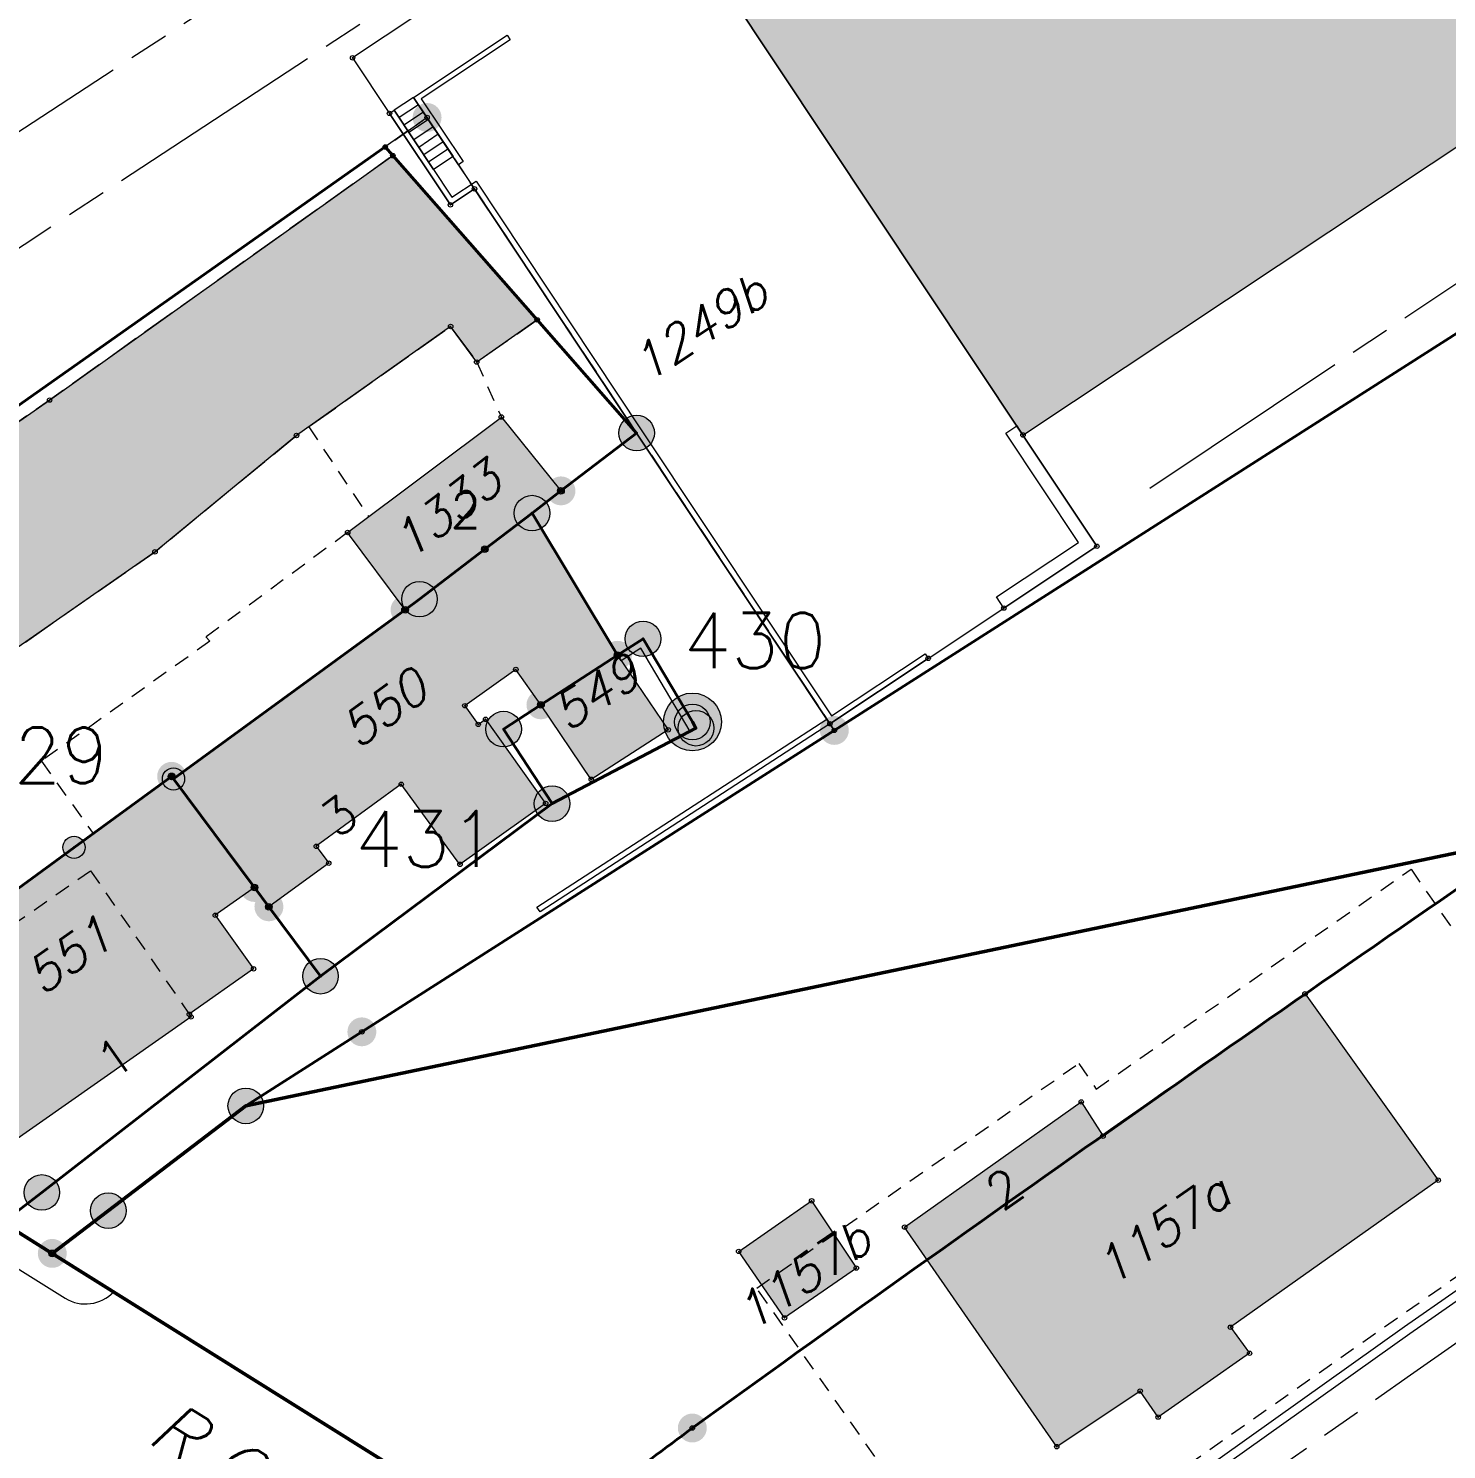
# Model space of a CAD drawing. Header units: metres. Extents: x 2513914 to 2544706, y 1140005 to 1171926.
# Drawn here: x 2515277.8 to 2515341.6, y 1146306.4 to 1146370.3 of the extents above; entities that cross this region are included whole.
import ezdxf
from ezdxf.enums import TextEntityAlignment as Align

# ---------------------------------------------------------------- set-up
doc = ezdxf.new("R2010")
doc.units = ezdxf.units.M
for name, pattern in [('MO_G', [2.5, 1.5, -1]), ('MO_I', [2, 1.5, -0.5]), ('MO_J', [1.2, 0.7, -0.5]), ('MO_L', [13.8, 10, -1, 1.8, -1])]:
    doc.linetypes.add(name, pattern=pattern)
for name, color, linetype, lineweight in [('MO_AD_NO_POLICE', 7, 'Continuous', 20), ('MO_BF', 7, 'Continuous', 40), ('MO_BF_IMMEUBLE', 7, 'Continuous', 40), ('MO_BF_NUMERO', 7, 'Continuous', 40), ('MO_BF_PTS', 7, 'Continuous', 20), ('MO_CS_BAT', 7, 'Continuous', 20), ('MO_CS_BAT_DES', 7, 'Continuous', 20), ('MO_CS_BAT_NUM', 7, 'Continuous', 20), ('MO_CS_NOM', 7, 'Continuous', 20), ('MO_CS_PTS', 7, 'Continuous', 20), ('MO_CS_RD_CHFER', 7, 'MO_I', 20), ('MO_CS_RD_PLACE', 7, 'MO_I', 20), ('MO_CS_RD_ROUTE', 7, 'MO_I', 20), ('MO_CS_SV_JARDIN', 7, 'MO_I', 20), ('MO_OD_PTS', 7, 'Continuous', 20), ('MO_ODL_BAT_DETAIL', 7, 'MO_J', 20), ('MO_ODL_COUVERT', 7, 'MO_J', 20), ('MO_ODL_ESCALIER', 7, 'Continuous', 20), ('MO_ODL_MUR', 7, 'Continuous', 20), ('MO_ODL_QUAI_AV', 7, 'Continuous', 20), ('MO_ODL_TROTTOIR_AV', 7, 'Continuous', 20), ('MO_ODL_VOIEFERREE', 7, 'MO_L', 20), ('MO_ODS_BATS_DES', 7, 'Continuous', 20), ('MO_ODS_BATS_NUM', 7, 'Continuous', 20), ('MO_ODS_BATSOUT', 7, 'Continuous', 20), ('MO_PFP3', 7, 'Continuous', 20), ('MO_RPL', 7, 'MO_G', 40)]:
    doc.layers.add(name, color=color, linetype=linetype, lineweight=lineweight)
for name, color, linetype, lineweight, true_color in [('MO_BF_PTS_CA', 7, 'Continuous', 18, 0xffffff), ('MO_CS_BAT_HACH', 7, 'Continuous', 20, 0xa0a0a0), ('MO_PFP3_CA', 7, 'Continuous', 18, 0xffffff), ('MO_RPL_CA', 7, 'Continuous', 50, 0xffffff)]:
    doc.layers.add(name, color=color, linetype=linetype, lineweight=lineweight, true_color=true_color)
doc.styles.get("Standard").update_dxf_attribs({"font": 'simplex.shx'})

# ---------------------------------------------------------------- blocks, each defined once
blk = doc.blocks.new('AD')
at = {"layer": 'MO_AD_NO_POLICE'}
blk.add_attdef('NUMERO', text='', height=0.0016, dxfattribs=at).set_placement((0.000003, -0.000004), align=Align.MIDDLE_CENTER)
blk = doc.blocks.new('B_CS_BAT')
at = {"layer": 'MO_CS_BAT_DES', "oblique": 15.00003, "flags": 1}
blk.add_attdef('DESIGNATION', text='', height=0.0016, dxfattribs=at).set_placement((0.001426, -0.001132), align=Align.MIDDLE_CENTER)
at = {"layer": 'MO_CS_BAT_NUM', "oblique": 15.00003}
blk.add_attdef('NUMERO', text='', height=0.0016, dxfattribs=at).set_placement((0.001426, 0.000876), align=Align.MIDDLE_CENTER)
blk = doc.blocks.new('B_CS_NOM')
at = {"layer": 'MO_CS_NOM', "oblique": 15.00003}
blk.add_attdef('NOM', text='', height=0.0023, dxfattribs=at).set_placement((0.000001, 0.001241), align=Align.MIDDLE_LEFT)
blk = doc.blocks.new('B_ODL_BAT')
at = {"layer": 'MO_ODS_BATS_DES', "oblique": 15, "flags": 1}
blk.add_attdef('DESIGNATION', text='', height=0.0016, dxfattribs=at).set_placement((0, -0.002008), align=Align.MIDDLE_CENTER)
at = {"layer": 'MO_ODS_BATS_NUM', "oblique": 15}
blk.add_attdef('NUMERO', text='', height=0.0016, dxfattribs=at).set_placement((0, 0), align=Align.MIDDLE_CENTER)
blk = doc.blocks.new('IMMEUBLE_NUM')
at = {"layer": 'MO_BF_IMMEUBLE', "flags": 1}
blk.add_attdef('IDENTDN', (-0.000033, 0.002893), '', height=0.0025, dxfattribs=at)
at = {"layer": 'MO_BF_NUMERO'}
blk.add_attdef('NUMERO', (-0.000033, -0.000107), '', height=0.0025, dxfattribs=at)
blk = doc.blocks.new('PFP3_BORNE')
at = {"layer": 'MO_PFP3_CA'}
h = blk.add_hatch(color=256, dxfattribs=at)
edge = h.paths.add_edge_path()
edge.add_arc((0, 0), 0.0013, 0, 360)
at = {"layer": 'MO_BF_PTS'}
blk.add_point((0, 0), dxfattribs=at)
at = {"layer": 'MO_PFP3', "linetype": 'Continuous'}
for radius in [0.0013, 0.0008]:
    blk.add_circle((0, 0), radius, dxfattribs=at)
blk = doc.blocks.new('PTS_BF_BORNE')
at = {"layer": 'MO_BF_PTS_CA'}
h = blk.add_hatch(color=256, dxfattribs=at)
edge = h.paths.add_edge_path()
edge.add_arc((0, 0), 0.0008, 0, 360)
at = {"layer": 'MO_BF_PTS', "linetype": 'Continuous'}
blk.add_circle((0, 0), 0.0008, dxfattribs=at)
blk.add_point((0, 0), dxfattribs=at)
blk = doc.blocks.new('PTS_BF_CHEVILLE')
at = {"layer": 'MO_BF_PTS_CA'}
h = blk.add_hatch(color=256, dxfattribs=at)
edge = h.paths.add_edge_path()
edge.add_arc((0, 0), 0.0005, 0, 360)
at = {"layer": 'MO_BF_PTS', "linetype": 'Continuous'}
blk.add_circle((0, 0), 0.0005, dxfattribs=at)
blk.add_point((0, 0), dxfattribs=at)
blk = doc.blocks.new('PTS_BF_NON_MATE_DEFINI')
at = {"layer": 'MO_BF_PTS_CA'}
h = blk.add_hatch(color=256, dxfattribs=at)
edge = h.paths.add_edge_path()
edge.add_arc((0, 0), 0.00065, 0, 360)
at = {"layer": 'MO_BF_PTS', "linetype": 'Continuous'}
for radius in [0.00015, 0.0001, 0.00005]:
    blk.add_circle((0, 0), radius, dxfattribs=at)
blk.add_point((0, 0), dxfattribs=at)
blk = doc.blocks.new('PTS_BF_NON_MATE_NONDEFINI')
at = {"layer": 'MO_BF_PTS_CA'}
h = blk.add_hatch(color=256, dxfattribs=at)
edge = h.paths.add_edge_path()
edge.add_arc((0, 0), 0.00065, 0, 360)
at = {"layer": 'MO_BF_PTS', "linetype": 'Continuous'}
blk.add_circle((0, 0), 0.0001, dxfattribs=at)
blk.add_point((0, 0), dxfattribs=at)
blk = doc.blocks.new('PTS_CS')
at = {"layer": 'MO_CS_PTS', "linetype": 'Continuous'}
blk.add_circle((0, 0), 0.0001, dxfattribs=at)
at = {"layer": 'MO_CS_PTS'}
blk.add_point((0, 0), dxfattribs=at)
blk = doc.blocks.new('PTS_OD')
at = {"layer": 'MO_OD_PTS', "linetype": 'Continuous'}
blk.add_circle((0, 0), 0.0001, dxfattribs=at)
at = {"layer": 'MO_OD_PTS'}
blk.add_point((0, 0), dxfattribs=at)

msp = doc.modelspace()

# ---------------------------------------------------------------- hatches: boundary and pattern name
at = {"layer": 'MO_CS_BAT_HACH'}
for points in [[(2515386.759, 1146394.661), (2515385.649, 1146396.351), (2515387.059, 1146397.281), (2515383.999, 1146401.891), (2515382.589, 1146400.941), (2515371.279, 1146417.961), (2515328.679, 1146389.651), (2515328.389, 1146390.091), (2515321.139, 1146385.271), (2515321.439, 1146384.821), (2515307.04, 1146375.251), (2515322.53, 1146351.971)], [(2515300.69, 1146357.151), (2515297.97, 1146355.251), (2515296.8, 1146356.851), (2515289.87, 1146351.952), (2515283.51, 1146346.722), (2515266.21, 1146334.682), (2515262.99, 1146339.522), (2515261.76, 1146338.702), (2515260.41, 1146340.772), (2515278.77, 1146353.542), (2515294.2, 1146364.531)], [(2515294.75, 1146344.112), (2515292.17, 1146347.592), (2515299.08, 1146352.781), (2515301.76, 1146349.461), (2515300.46, 1146348.461), (2515298.34, 1146346.841), (2515295.4, 1146344.592)], [(2515284.34, 1146336.512), (2515294.75, 1146344.112), (2515295.4, 1146344.592), (2515298.34, 1146346.841), (2515300.46, 1146348.461), (2515304.3, 1146342.071), (2515300.86, 1146339.842), (2515299.73, 1146341.432), (2515297.44, 1146339.802), (2515298.04, 1146338.962), (2515298.37, 1146339.192), (2515301.07, 1146335.412), (2515297.22, 1146332.672), (2515294.58, 1146336.272), (2515290.76, 1146333.482), (2515291.32, 1146332.722), (2515288.63, 1146330.762), (2515287.98, 1146331.632)], [(2515300.86, 1146339.842), (2515304.3, 1146342.071), (2515306.58, 1146338.721), (2515303.12, 1146336.492)], [(2515287.98, 1146331.632), (2515286.22, 1146330.382), (2515287.94, 1146327.972), (2515285.05, 1146325.932), (2515285.13, 1146325.812), (2515276.86, 1146320.012), (2515272.269, 1146326.572), (2515273.14, 1146327.199), (2515272.602, 1146327.957), (2515272.525, 1146328.063), (2515279.87, 1146333.435), (2515284.256, 1146336.628), (2515284.34, 1146336.512)], [(2515332.72, 1146310.692), (2515328.61, 1146307.822), (2515327.8, 1146308.992), (2515324.05, 1146306.492), (2515317.21, 1146316.362), (2515325.15, 1146321.991), (2515326.13, 1146320.451), (2515335.21, 1146326.851), (2515341.2, 1146318.471), (2515331.86, 1146311.862)], [(2515315.04, 1146314.522), (2515311.81, 1146312.282), (2515309.75, 1146315.272), (2515313.03, 1146317.542)]]:
    msp.add_hatch(color=256, dxfattribs=at).paths.add_polyline_path(points)

# ---------------------------------------------------------------- linework, layer by layer
at = {"layer": 'MO_BF', "flags": 128}
msp.add_lwpolyline([(2515300.283, 1146301.779), (2515278.89, 1146315.182), (2515281.41, 1146317.102), (2515287.59, 1146321.812), (2515345.709, 1146358.891), (2515406.659, 1146398.26), (2515444.939, 1146422.77), (2515453.009, 1146402.69), (2515454.558, 1146400.475, 0.016294), (2515380.698, 1146357.442, 0.001277), (2515373.06, 1146352.452, 0.004422), (2515345.468, 1146333.912, 0.006118), (2515307.665, 1146307.331, 0.001689)], format="xyb", close=True, dxfattribs=at)
for points in [[(2515196.49, 1146410.902), (2515222.78, 1146371.652), (2515237.32, 1146351.262), (2515244.74, 1146343.302), (2515252.81, 1146335.992), (2515293.86, 1146364.921), (2515294.2, 1146364.531), (2515300.69, 1146357.151), (2515305.16, 1146352.061), (2515301.76, 1146349.461), (2515300.46, 1146348.461), (2515304.3, 1146342.071), (2515305.45, 1146342.811), (2515307.67, 1146339.071), (2515307.83, 1146338.791), (2515301.36, 1146335.402), (2515290.95, 1146327.642), (2515278.42, 1146317.922), (2515276.67, 1146316.572), (2515278.89, 1146315.182), (2515281.41, 1146317.102), (2515287.59, 1146321.812), (2515345.709, 1146358.891)], [(2515300.283, 1146301.779), (2515278.89, 1146315.182), (2515276.67, 1146316.572)]]:
    msp.add_lwpolyline(points, dxfattribs=at)
msp.add_lwpolyline([(2515461.319, 1146358.2), (2515419.799, 1146331.581), (2515392.109, 1146312.331), (2515385.459, 1146307.711, -0.825886), (2515384.679, 1146307.181), (2515335.43, 1146282.652), (2515330.38, 1146281.652), (2515329.83, 1146281.762), (2515320.58, 1146287.122), (2515320.39, 1146286.962), (2515312.85, 1146292.462), (2515312.98, 1146292.682), (2515306.28, 1146298.022), (2515300.283, 1146301.779, -0.001689), (2515307.665, 1146307.331, -0.006118), (2515345.468, 1146333.912, -0.004422), (2515373.06, 1146352.452, -0.001277), (2515380.698, 1146357.442, -0.016294), (2515454.558, 1146400.475)], format="xyb", dxfattribs=at)
for points in [[(2515252.81, 1146335.992), (2515293.86, 1146364.921), (2515294.2, 1146364.531), (2515300.69, 1146357.151), (2515305.16, 1146352.061), (2515301.76, 1146349.461), (2515300.46, 1146348.461), (2515298.34, 1146346.841), (2515295.4, 1146344.592), (2515294.75, 1146344.112), (2515284.34, 1146336.512), (2515284.256, 1146336.628), (2515279.87, 1146333.435), (2515272.525, 1146328.063), (2515272.602, 1146327.957), (2515267.2, 1146323.962), (2515261.04, 1146329.112)], [(2515301.36, 1146335.402), (2515290.95, 1146327.642), (2515288.63, 1146330.762), (2515287.98, 1146331.632), (2515284.34, 1146336.512), (2515294.75, 1146344.112), (2515295.4, 1146344.592), (2515298.34, 1146346.841), (2515300.46, 1146348.461), (2515304.3, 1146342.071), (2515300.86, 1146339.842), (2515299.18, 1146338.752)], [(2515304.3, 1146342.071), (2515305.45, 1146342.811), (2515307.67, 1146339.071), (2515307.83, 1146338.791), (2515301.36, 1146335.402), (2515299.18, 1146338.752), (2515300.86, 1146339.842)], [(2515276.67, 1146316.572), (2515274.62, 1146317.852), (2515267.2, 1146323.962), (2515272.602, 1146327.957), (2515272.525, 1146328.063), (2515279.87, 1146333.435), (2515284.256, 1146336.628), (2515284.34, 1146336.512), (2515287.98, 1146331.632), (2515288.63, 1146330.762), (2515290.95, 1146327.642), (2515278.42, 1146317.922)]]:
    msp.add_lwpolyline(points, close=True, dxfattribs=at)
at = {"layer": 'MO_CS_BAT', "flags": 128}
for points in [[(2515386.759, 1146394.661), (2515385.649, 1146396.351), (2515387.059, 1146397.281), (2515383.999, 1146401.891), (2515382.589, 1146400.941), (2515371.279, 1146417.961), (2515328.679, 1146389.651), (2515328.389, 1146390.091), (2515321.139, 1146385.271), (2515321.439, 1146384.821), (2515307.04, 1146375.251), (2515322.53, 1146351.971)], [(2515300.69, 1146357.151), (2515297.97, 1146355.251), (2515296.8, 1146356.851), (2515289.87, 1146351.952), (2515283.51, 1146346.722), (2515266.21, 1146334.682), (2515262.99, 1146339.522), (2515261.76, 1146338.702), (2515260.41, 1146340.772), (2515278.77, 1146353.542), (2515294.2, 1146364.531)], [(2515294.75, 1146344.112), (2515292.17, 1146347.592), (2515299.08, 1146352.781), (2515301.76, 1146349.461), (2515300.46, 1146348.461), (2515298.34, 1146346.841), (2515295.4, 1146344.592)], [(2515284.34, 1146336.512), (2515294.75, 1146344.112), (2515295.4, 1146344.592), (2515298.34, 1146346.841), (2515300.46, 1146348.461), (2515304.3, 1146342.071), (2515300.86, 1146339.842), (2515299.73, 1146341.432), (2515297.44, 1146339.802), (2515298.04, 1146338.962), (2515298.37, 1146339.192), (2515301.07, 1146335.412), (2515297.22, 1146332.672), (2515294.58, 1146336.272), (2515290.76, 1146333.482), (2515291.32, 1146332.722), (2515288.63, 1146330.762), (2515287.98, 1146331.632)], [(2515300.86, 1146339.842), (2515304.3, 1146342.071), (2515306.58, 1146338.721), (2515303.12, 1146336.492)], [(2515287.98, 1146331.632), (2515286.22, 1146330.382), (2515287.94, 1146327.972), (2515285.05, 1146325.932), (2515285.13, 1146325.812), (2515276.86, 1146320.012), (2515272.269, 1146326.572), (2515273.14, 1146327.199), (2515272.602, 1146327.957), (2515272.525, 1146328.063), (2515279.87, 1146333.435), (2515284.256, 1146336.628), (2515284.34, 1146336.512)], [(2515332.72, 1146310.692), (2515328.61, 1146307.822), (2515327.8, 1146308.992), (2515324.05, 1146306.492), (2515317.21, 1146316.362), (2515325.15, 1146321.991), (2515326.13, 1146320.451), (2515335.21, 1146326.851), (2515341.2, 1146318.471), (2515331.86, 1146311.862)], [(2515315.04, 1146314.522), (2515311.81, 1146312.282), (2515309.75, 1146315.272), (2515313.03, 1146317.542)]]:
    msp.add_lwpolyline(points, close=True, dxfattribs=at)
at = {"layer": 'MO_CS_RD_CHFER', "flags": 128}
for points in [[(2515345.468, 1146333.912), (2515385.259, 1146342.231), (2515419.799, 1146331.581), (2515461.319, 1146358.2), (2515470.528, 1146366.43), (2515470.778, 1146366.91), (2515471.658, 1146368.56), (2515471.898, 1146369.48), (2515471.688, 1146370.32), (2515468.278, 1146378.15), (2515468.618, 1146378.34), (2515459.998, 1146393.69), (2515459.518, 1146393.38), (2515454.597, 1146400.441), (2515453.009, 1146402.69), (2515444.939, 1146422.77), (2515406.659, 1146398.26), (2515345.709, 1146358.891), (2515314.049, 1146338.692), (2515287.59, 1146321.812)], [(2515278.89, 1146315.182), (2515300.283, 1146301.779), (2515306.28, 1146298.022), (2515312.98, 1146292.682), (2515312.85, 1146292.462), (2515320.39, 1146286.962), (2515320.58, 1146287.122), (2515329.83, 1146281.762), (2515330.38, 1146281.652), (2515335.43, 1146282.652), (2515384.679, 1146307.181), (2515383.049, 1146309.691), (2515374.279, 1146303.751), (2515372.619, 1146306.271), (2515367.849, 1146302.981), (2515368.019, 1146302.891), (2515362.549, 1146299.131), (2515362.289, 1146298.991), (2515354.479, 1146310.721), (2515379.289, 1146327.511), (2515381.099, 1146324.821), (2515382.849, 1146325.961), (2515392.109, 1146312.331), (2515419.799, 1146331.581), (2515385.259, 1146342.231), (2515345.468, 1146333.912), (2515287.59, 1146321.812), (2515281.41, 1146317.102)]]:
    msp.add_lwpolyline(points, close=True, dxfattribs=at)
at = {"layer": 'MO_CS_RD_PLACE', "flags": 128}
msp.add_lwpolyline([(2515278.89, 1146315.182), (2515276.67, 1146316.572), (2515274.62, 1146317.852), (2515267.2, 1146323.962), (2515261.04, 1146329.112), (2515261.22, 1146329.302), (2515264.56, 1146326.582), (2515268.22, 1146329.072), (2515265.89, 1146332.492), (2515266.21, 1146334.682), (2515283.51, 1146346.722), (2515289.87, 1146351.952), (2515296.8, 1146356.851), (2515297.97, 1146355.251), (2515300.69, 1146357.151), (2515294.2, 1146364.531), (2515293.86, 1146364.921), (2515295.741, 1146366.247), (2515305.16, 1146352.061), (2515314.049, 1146338.692), (2515287.59, 1146321.812), (2515281.41, 1146317.102)], close=True, dxfattribs=at)
at = {"layer": 'MO_CS_RD_ROUTE', "flags": 128}
msp.add_lwpolyline([(2515285.755, 1146300.787), (2515287.13, 1146299.922), (2515287.83, 1146299.492), (2515289.53, 1146298.482), (2515299.22, 1146292.822), (2515299.88, 1146293.072), (2515307.5, 1146288.762), (2515307.87, 1146288.862), (2515316.1, 1146282.962), (2515316.06, 1146282.682), (2515321.01, 1146278.272), (2515321.41, 1146277.872), (2515322, 1146277.332), (2515330.38, 1146281.652), (2515329.83, 1146281.762), (2515320.58, 1146287.122), (2515320.39, 1146286.962), (2515312.85, 1146292.462), (2515312.98, 1146292.682), (2515306.28, 1146298.022), (2515300.283, 1146301.779), (2515278.89, 1146315.182), (2515276.67, 1146316.572), (2515274.62, 1146317.852), (2515267.2, 1146323.962), (2515252.835, 1146319.957), (2515259.787, 1146314.06), (2515263.134, 1146311.411), (2515268.209, 1146307.393), (2515270.897, 1146305.647), (2515271.758, 1146306.965), (2515275.349, 1146305.022, 0.022667), (2515278.344, 1146303.556, 0.017954), (2515280.806, 1146302.582)], format="xyb", close=True, dxfattribs=at)
at = {"layer": 'MO_CS_SV_JARDIN', "flags": 128}
msp.add_lwpolyline([(2515187.54, 1146481.531), (2515197.92, 1146493.831), (2515231.08, 1146526.041), (2515247.23, 1146539.211), (2515248.77, 1146540.471), (2515281.199, 1146571.86, -0.130553), (2515291.109, 1146574.44), (2515325.369, 1146579.34, -0.288958), (2515336.429, 1146572.93), (2515352.119, 1146539.52), (2515353.159, 1146537.84), (2515354.519, 1146535.63), (2515365.559, 1146543.03), (2515371.659, 1146546.66), (2515378.159, 1146549.52), (2515408.028, 1146556.959), (2515439.128, 1146564.379), (2515458.768, 1146569.099), (2515461.778, 1146567.799), (2515463.478, 1146565.059), (2515463.278, 1146543.169), (2515458.768, 1146537.179), (2515450.778, 1146532.339), (2515425.088, 1146516.529), (2515424.458, 1146516.079), (2515411.379, 1146509.1), (2515412.779, 1146501.07), (2515428.149, 1146470.31), (2515432.089, 1146458.66), (2515387.569, 1146428.04), (2515395.599, 1146415.51), (2515393.949, 1146414.46), (2515404.769, 1146397.59), (2515406.409, 1146398.64), (2515406.659, 1146398.26), (2515345.709, 1146358.891), (2515314.049, 1146338.692), (2515305.16, 1146352.061), (2515295.741, 1146366.247), (2515293.86, 1146364.921), (2515294.2, 1146364.531), (2515278.77, 1146353.542), (2515260.41, 1146340.772), (2515261.76, 1146338.702), (2515262.99, 1146339.522), (2515266.21, 1146334.682), (2515265.89, 1146332.492), (2515261.22, 1146329.302), (2515261.04, 1146329.112), (2515252.81, 1146335.992), (2515244.74, 1146343.302), (2515237.32, 1146351.262), (2515222.78, 1146371.652), (2515196.49, 1146410.902), (2515197.22, 1146418.522), (2515203.67, 1146424.852), (2515185.81, 1146454.442), (2515183.82, 1146461.771), (2515183.95, 1146471.951)], format="xyb", close=True, dxfattribs=at)
at = {"layer": 'MO_ODL_BAT_DETAIL'}
for points in [[(2515297.97, 1146355.251), (2515299.08, 1146352.781)], [(2515290.42, 1146352.342), (2515293.11, 1146348.302)], [(2515292.17, 1146347.592), (2515285.8, 1146342.892), (2515285.97, 1146342.702), (2515278.4, 1146337.312), (2515280.728, 1146334.06)], [(2515273.14, 1146327.199), (2515280.613, 1146332.382), (2515285.05, 1146325.932)]]:
    msp.add_lwpolyline(points, dxfattribs=at)
at = {"layer": 'MO_ODL_COUVERT'}
msp.add_lwpolyline([(2515310.56, 1146313.622), (2515325.04, 1146323.721), (2515325.82, 1146322.571), (2515339.98, 1146332.451), (2515349.189, 1146319.151), (2515320.69, 1146299.172), (2515310.56, 1146313.622)], dxfattribs=at)
at = {"layer": 'MO_ODL_ESCALIER'}
for points in [[(2515295.13, 1146367.151), (2515294.26, 1146366.571)], [(2515295.13, 1146367.151), (2515296.91, 1146364.491)], [(2515296.03, 1146363.911), (2515294.26, 1146366.571)], [(2515295.35, 1146366.821), (2515294.48, 1146366.241)], [(2515295.58, 1146366.481), (2515294.7, 1146365.901)], [(2515295.8, 1146366.151), (2515294.92, 1146365.571)], [(2515296.02, 1146365.821), (2515295.15, 1146365.241)], [(2515296.24, 1146365.491), (2515295.37, 1146364.901)], [(2515296.46, 1146365.151), (2515295.59, 1146364.571)], [(2515296.68, 1146364.821), (2515295.81, 1146364.241)], [(2515296.91, 1146364.491), (2515296.03, 1146363.911)]]:
    msp.add_lwpolyline(points, dxfattribs=at)
at = {"layer": 'MO_ODL_MUR'}
for points in [[(2515297.15, 1146364.121), (2515295.13, 1146367.151), (2515299.34, 1146369.951)], [(2515299.34, 1146369.951), (2515299.48, 1146369.741), (2515295.48, 1146367.081), (2515297.36, 1146364.261), (2515297.15, 1146364.121)], [(2515294.05, 1146366.431), (2515294.26, 1146366.571), (2515296.86, 1146362.671), (2515297.94, 1146363.391), (2515305.37, 1146352.201), (2515313.92, 1146339.341), (2515318.13, 1146342.141), (2515318.27, 1146341.931)], [(2515318.27, 1146341.931), (2515313.85, 1146338.991), (2515305.16, 1146352.061), (2515297.87, 1146363.041), (2515296.79, 1146362.321), (2515294.05, 1146366.431)], [(2515321.67, 1146344.191), (2515321.34, 1146344.691), (2515325.02, 1146347.141), (2515321.76, 1146352.051), (2515322.26, 1146352.381)], [(2515322.26, 1146352.381), (2515322.53, 1146351.971), (2515325.85, 1146346.971), (2515321.67, 1146344.191)], [(2515304.3, 1146342.071), (2515305.45, 1146342.811), (2515307.67, 1146339.071), (2515307.83, 1146338.791)], [(2515307.83, 1146338.791), (2515307.57, 1146338.651), (2515305.35, 1146342.391), (2515304.47, 1146341.821), (2515304.3, 1146342.071)], [(2515300.82, 1146330.542), (2515300.68, 1146330.752), (2515313.71, 1146339.201), (2515313.85, 1146338.991)], [(2515313.85, 1146338.991), (2515300.82, 1146330.542)]]:
    msp.add_lwpolyline(points, dxfattribs=at)
at = {"layer": 'MO_ODL_QUAI_AV'}
msp.add_lwpolyline([(2515381.819, 1146340.061), (2515369.989, 1146332.211), (2515353.839, 1146321.271), (2515339.92, 1146311.571), (2515326.93, 1146302.322), (2515312.85, 1146292.462), (2515312.98, 1146292.682), (2515312.74, 1146292.872), (2515326.7, 1146302.652), (2515339.69, 1146311.901), (2515353.619, 1146321.601), (2515369.759, 1146332.541), (2515381.599, 1146340.391), (2515381.819, 1146340.061)], dxfattribs=at)
at = {"layer": 'MO_ODL_TROTTOIR_AV'}
msp.add_lwpolyline([(2515228.893, 1146359.754, 0.069877), (2515250.07, 1146336.496), (2515261.028, 1146327.25), (2515266.857, 1146322.388), (2515273.827, 1146316.689), (2515279.467, 1146313.163, 0.351221), (2515281.651, 1146313.452)], format="xyb", dxfattribs=at)
at = {"layer": 'MO_ODL_VOIEFERREE'}
msp.add_lwpolyline([(2515417.279, 1146452.178), (2515249.859, 1146342.303)], dxfattribs=at)
for points in [[(2515371.861, 1146422.828), (2515350.2, 1146412.25, 0.031033), (2515339.395, 1146406.113), (2515247.104, 1146345.819)], [(2515328.231, 1146349.58), (2515364.664, 1146373.924, -0.164905), (2515406.829, 1146385.241), (2515411.102, 1146384.965), (2515426.989, 1146383.938)], [(2514998.797, 1146001.648), (2515038.861, 1146041.468), (2515116.27, 1146118.406, -0.000181), (2515124.59, 1146126.673, -0.000422), (2515132.919, 1146134.933, -0.000663), (2515141.263, 1146143.176, -0.000965), (2515149.631, 1146151.394, -0.001146), (2515158.032, 1146159.58, -0.001326), (2515166.473, 1146167.725, -0.00157), (2515174.961, 1146175.819, -0.001808), (2515183.504, 1146183.856, -0.00199), (2515192.11, 1146191.827, -0.024563), (2515292.972, 1146275.715, -0.001874), (2515301.182, 1146281.84, -0.001659), (2515309.435, 1146287.907, -0.001464), (2515317.726, 1146293.921, -0.001407), (2515326.052, 1146299.887, -0.004863), (2515357.951, 1146322.147, -0.00134), (2515365.994, 1146327.614, -0.001398), (2515374.066, 1146333.037, -0.001569), (2515382.172, 1146338.41, -0.001711), (2515390.313, 1146343.73, -0.01037), (2515437.906, 1146373.21, -0.003762), (2515457.577, 1146384.638)], [(2515216.917, 1146208.054, -0.019175), (2515295.073, 1146271.742, -0.001858), (2515303.351, 1146277.927, -0.001665), (2515311.673, 1146284.053, -0.001451), (2515320.034, 1146290.125, -0.007289), (2515364.344, 1146321.14, -0.001437), (2515373.465, 1146327.287, -0.001715), (2515382.627, 1146333.375, -0.001814), (2515391.831, 1146339.399, -0.001917), (2515401.08, 1146345.353, -0.01178), (2515455.556, 1146378.329, -0.001766), (2515463.249, 1146382.705)]]:
    msp.add_lwpolyline(points, format="xyb", dxfattribs=at)
at = {"layer": 'MO_ODS_BATSOUT'}
msp.add_lwpolyline([(2515322.53, 1146351.971), (2515307.04, 1146375.251), (2515305.47, 1146377.621), (2515292.39, 1146368.931), (2515294.05, 1146366.431), (2515296.79, 1146362.321), (2515297.87, 1146363.041), (2515305.16, 1146352.061), (2515313.85, 1146338.991), (2515318.27, 1146341.931), (2515321.67, 1146344.191), (2515325.85, 1146346.971), (2515322.53, 1146351.971)], dxfattribs=at)
at = {"layer": 'MO_RPL', "flags": 128}
for points in [[(2515043.761, 1146647.611), (2515033.678, 1146662.522), (2515015.694, 1146650.362), (2515030.298, 1146624.233), (2515027.663, 1146623.066), (2515029.811, 1146618.241), (2515026.611, 1146608.972), (2515011.521, 1146595.912), (2515002.461, 1146588.662), (2514991.272, 1146475.903), (2515029.052, 1146325.173), (2515037.482, 1146328.623), (2515051.562, 1146334.803), (2515071.261, 1146343.403), (2515079.991, 1146322.733), (2515098.001, 1146330.913), (2515108.101, 1146335.623), (2515117.991, 1146342.203), (2515121.481, 1146344.523), (2515137.061, 1146354.883), (2515138.051, 1146353.723), (2515140.371, 1146355.293), (2515147.891, 1146342.493), (2515167.191, 1146355.972), (2515169.301, 1146352.572), (2515155.441, 1146342.792), (2515157.451, 1146339.942), (2515162.781, 1146332.383), (2515166.731, 1146326.783), (2515181.621, 1146307.253), (2515185.291, 1146310.023), (2515202.241, 1146322.832), (2515228.37, 1146342.612), (2515230.2, 1146343.972), (2515234.28, 1146339.442), (2515243.85, 1146329.992), (2515247.04, 1146327.182), (2515253.86, 1146321.172), (2515267.2, 1146323.962), (2515274.62, 1146317.852), (2515276.67, 1146316.572), (2515278.89, 1146315.182), (2515281.41, 1146317.102), (2515287.59, 1146321.812), (2515345.468, 1146333.912), (2515385.259, 1146342.231), (2515419.799, 1146331.581), (2515425.869, 1146322.911), (2515438.199, 1146330.831), (2515467.089, 1146349.37), (2515472.309, 1146347.23), (2515483.078, 1146333.13), (2515480.848, 1146365.13), (2515477.438, 1146373.48), (2515524.168, 1146397.58), (2515529.858, 1146444.939), (2515533.298, 1146473.589), (2515517.138, 1146466.649), (2515501.358, 1146459.879), (2515494.168, 1146456.789), (2515451.598, 1146427.34), (2515445.718, 1146442.13), (2515444.428, 1146445.37), (2515428.408, 1146485.66), (2515427.358, 1146487.98), (2515423.608, 1146497.26), (2515421.918, 1146502.54), (2515421.528, 1146504.7), (2515421.758, 1146507.12), (2515422.868, 1146509.12), (2515424.388, 1146510.33), (2515455.088, 1146527.479), (2515463.488, 1146531.909), (2515463.278, 1146543.169), (2515463.478, 1146565.059), (2515463.508, 1146567.949), (2515463.288, 1146576.249), (2515462.718, 1146618.299), (2515459.968, 1146631.808), (2515448.328, 1146665.138), (2515443.568, 1146673.078), (2515436.678, 1146678.908), (2515427.918, 1146680.888), (2515418.978, 1146679.798), (2515385.138, 1146663.189), (2515363.238, 1146649.469), (2515353.269, 1146651.109), (2515206.78, 1146675.27), (2515198.75, 1146676.6), (2515196.66, 1146676.11), (2515195.91, 1146675.78), (2515196.15, 1146675.1), (2515144.08, 1146656.28), (2515111.95, 1146644.701), (2515107.87, 1146644.141), (2515107.12, 1146643.901), (2515103.22, 1146641.801), (2515091.84, 1146638.361), (2515083.101, 1146636.111), (2515074.261, 1146634.461), (2515074.181, 1146635.321), (2515067.491, 1146634.261, -0.046852), (2515063.261, 1146635.051, -0.117768), (2515053.901, 1146640.311), (2515045.861, 1146649.031)], [(2515249.934, 1146176.258, -0.041939), (2515265.266, 1146175.305), (2515361.929, 1146161.224, 0.012397), (2515368.465, 1146160.437, 0.03763), (2515374.764, 1146160.65, 0.111345), (2515380.653, 1146162.714, 0.110984), (2515385.07, 1146167.082, 0.072854), (2515386.846, 1146173.065, 0.073851), (2515386.82, 1146179.402), (2515383, 1146189.162), (2515380.05, 1146196.682), (2515379.62, 1146197.792), (2515375.19, 1146209.102), (2515371.63, 1146217.252), (2515367.93, 1146224.052), (2515367.32, 1146225.162), (2515364.334, 1146229.265), (2515362.59, 1146231.662), (2515361.93, 1146232.642), (2515356.05, 1146239.842), (2515350.08, 1146246.612), (2515345.64, 1146251.402), (2515343.21, 1146254.062), (2515340.61, 1146256.822), (2515338.17, 1146259.522), (2515336.32, 1146261.572), (2515322, 1146277.332), (2515330.38, 1146281.652), (2515329.83, 1146281.762), (2515320.58, 1146287.122), (2515320.39, 1146286.962), (2515312.85, 1146292.462), (2515312.98, 1146292.682), (2515306.28, 1146298.022), (2515300.283, 1146301.779), (2515278.89, 1146315.182), (2515276.67, 1146316.572), (2515274.62, 1146317.852), (2515267.2, 1146323.962), (2515253.86, 1146321.172), (2515247.04, 1146327.182), (2515243.85, 1146329.992), (2515234.28, 1146339.442), (2515230.2, 1146343.972), (2515228.37, 1146342.612), (2515202.241, 1146322.832), (2515185.291, 1146310.023), (2515181.621, 1146307.253), (2515166.731, 1146326.783), (2515162.781, 1146332.383), (2515157.451, 1146339.942), (2515155.441, 1146342.792), (2515169.301, 1146352.572), (2515167.191, 1146355.972), (2515147.891, 1146342.493), (2515140.371, 1146355.293), (2515138.051, 1146353.723), (2515137.061, 1146354.883), (2515121.481, 1146344.523), (2515117.991, 1146342.203), (2515108.101, 1146335.623), (2515098.001, 1146330.913), (2515079.991, 1146322.733), (2515071.261, 1146343.403), (2515051.562, 1146334.803), (2515037.482, 1146328.623), (2515029.052, 1146325.173), (2514996.172, 1146311.314), (2515003.372, 1146300.704), (2515007.102, 1146289.334), (2515008.622, 1146284.794), (2515019.132, 1146269.004), (2515028.972, 1146253.984), (2515035.052, 1146250.214), (2515042.702, 1146246.644), (2515065.032, 1146238.374), (2515096.482, 1146227.594), (2515123.671, 1146218.234), (2515136.841, 1146214.983), (2515147.751, 1146214.073), (2515159.961, 1146214.343), (2515168.561, 1146215.453), (2515175.631, 1146216.283), (2515176.291, 1146215.883), (2515182.381, 1146215.313), (2515188.131, 1146213.733), (2515190.401, 1146212.763), (2515186.941, 1146209.423), (2515178.741, 1146201.723), (2515209.301, 1146180.063), (2515226.691, 1146176.393), (2515234.932, 1146174.689, -0.041256)]]:
    msp.add_lwpolyline(points, format="xyb", close=True, dxfattribs=at)
msp.add_lwpolyline([(2515500.419, 1146051.262), (2515514.469, 1146076.912), (2515508.219, 1146086.572), (2515502.839, 1146094.542), (2515515.099, 1146139.161), (2515522.349, 1146154.471), (2515520.879, 1146157.321), (2515503.479, 1146191.101), (2515510.239, 1146199.591), (2515496.699, 1146226.021), (2515513.499, 1146234.521), (2515519.888, 1146244.851), (2515517.068, 1146247.911), (2515513.028, 1146253.001), (2515510.218, 1146256.811), (2515505.659, 1146263.341), (2515500.799, 1146270.811), (2515493.909, 1146284.811), (2515486.362, 1146318.484), (2515483.078, 1146333.13), (2515472.309, 1146347.23), (2515467.089, 1146349.37), (2515438.199, 1146330.831), (2515425.869, 1146322.911), (2515419.799, 1146331.581), (2515385.259, 1146342.231), (2515345.468, 1146333.912), (2515287.59, 1146321.812), (2515281.41, 1146317.102), (2515278.89, 1146315.182), (2515300.283, 1146301.779), (2515306.28, 1146298.022), (2515312.98, 1146292.682), (2515312.85, 1146292.462), (2515320.39, 1146286.962), (2515320.58, 1146287.122), (2515329.83, 1146281.762), (2515330.38, 1146281.652), (2515322, 1146277.332), (2515336.32, 1146261.572), (2515338.17, 1146259.522), (2515340.61, 1146256.822), (2515343.21, 1146254.062), (2515345.64, 1146251.402), (2515350.08, 1146246.612), (2515356.05, 1146239.842), (2515361.93, 1146232.642), (2515362.59, 1146231.662), (2515364.334, 1146229.265), (2515367.32, 1146225.162), (2515367.93, 1146224.052), (2515371.63, 1146217.252), (2515375.19, 1146209.102), (2515379.62, 1146197.792), (2515380.05, 1146196.682), (2515383, 1146189.162), (2515386.82, 1146179.402), (2515387.16, 1146178.112), (2515387.46, 1146176.972), (2515388.08, 1146174.092), (2515388.31, 1146170.982), (2515387.93, 1146170.912), (2515387.74, 1146166.312), (2515382.78, 1146156.902), (2515377.17, 1146144.602), (2515372.15, 1146129.092), (2515366.54, 1146114.053), (2515364.52, 1146108.263), (2515364.01, 1146108.383), (2515362.65, 1146105.183), (2515376.54, 1146099.363), (2515456.869, 1146065.692), (2515457.539, 1146065.352), (2515458.809, 1146064.812), (2515535.149, 1146032.812), (2515514.929, 1146045.122)], close=True, dxfattribs=at)
at = {"layer": 'MO_RPL_CA', "flags": 128}
for points in [[(2515336.32, 1146261.572), (2515322, 1146277.332), (2515330.38, 1146281.652), (2515329.83, 1146281.762), (2515320.58, 1146287.122), (2515320.39, 1146286.962), (2515312.85, 1146292.462), (2515312.98, 1146292.682), (2515306.28, 1146298.022), (2515300.283, 1146301.779), (2515278.89, 1146315.182), (2515276.67, 1146316.572), (2515274.62, 1146317.852), (2515267.2, 1146323.962), (2515253.86, 1146321.172), (2515247.04, 1146327.182), (2515243.85, 1146329.992), (2515234.28, 1146339.442), (2515230.2, 1146343.972), (2515228.37, 1146342.612), (2515202.241, 1146322.832)], [(2515202.241, 1146322.832), (2515228.37, 1146342.612), (2515230.2, 1146343.972), (2515234.28, 1146339.442), (2515243.85, 1146329.992), (2515247.04, 1146327.182), (2515253.86, 1146321.172), (2515267.2, 1146323.962), (2515274.62, 1146317.852), (2515276.67, 1146316.572), (2515278.89, 1146315.182), (2515281.41, 1146317.102), (2515287.59, 1146321.812), (2515345.468, 1146333.912), (2515385.259, 1146342.231), (2515419.799, 1146331.581), (2515425.869, 1146322.911), (2515438.199, 1146330.831)], [(2515438.199, 1146330.831), (2515425.869, 1146322.911), (2515419.799, 1146331.581), (2515385.259, 1146342.231), (2515345.468, 1146333.912), (2515287.59, 1146321.812), (2515281.41, 1146317.102), (2515278.89, 1146315.182), (2515300.283, 1146301.779), (2515306.28, 1146298.022), (2515312.98, 1146292.682), (2515312.85, 1146292.462), (2515320.39, 1146286.962), (2515320.58, 1146287.122), (2515329.83, 1146281.762), (2515330.38, 1146281.652), (2515322, 1146277.332), (2515336.32, 1146261.572)]]:
    msp.add_lwpolyline(points, dxfattribs=at)

# ---------------------------------------------------------------- block references
at = {"layer": 'MO_AD_NO_POLICE', "xscale": 1000, "yscale": 1000, "zscale": 1000}
msp.add_blockref('AD', (2515297.47, 1146348.591), dxfattribs=at).add_auto_attribs({'NUMERO': '2'})
for p, rotation, values in [((2515291.78, 1146334.862), 36.17999999999999, {'NUMERO': '3'}), ((2515281.7, 1146323.992), 35.00999999999999, {'NUMERO': '1'}), ((2515321.692, 1146318.096), 35.28, {'NUMERO': '2'})]:
    msp.add_blockref('AD', p, dxfattribs=dict(at, rotation=rotation)).add_auto_attribs(values)
at = {"layer": 'MO_BF_IMMEUBLE'}
ref = msp.add_blockref('IMMEUBLE_NUM', (2515307.29, 1146341.591), dxfattribs=dict(at, xscale=1000, yscale=1000, zscale=1000))
ref.add_attrib('NUMERO', '430', (2515307.257, 1146341.484), dxfattribs={"layer": 'MO_BF_NUMERO', "height": 2.5})
ref = msp.add_blockref('IMMEUBLE_NUM', (2515275.039, 1146336.429), dxfattribs=dict(at, xscale=1000, yscale=1000, zscale=1000))
ref.add_attrib('NUMERO', '429', (2515275.006, 1146336.322), dxfattribs={"layer": 'MO_BF_NUMERO', "height": 2.5})
ref = msp.add_blockref('IMMEUBLE_NUM', (2515292.52, 1146332.672), dxfattribs=dict(at, xscale=1000, yscale=1000, zscale=1000))
ref.add_attrib('NUMERO', '431', (2515292.487, 1146332.565), dxfattribs={"layer": 'MO_BF_NUMERO', "height": 2.5})
at = {"layer": 'MO_BF_PTS', "xscale": 1000, "yscale": 1000, "zscale": 1000}
for name, p in [('PTS_BF_NON_MATE_NONDEFINI', (2515295.741, 1146366.247)), ('PTS_BF_BORNE', (2515305.16, 1146352.061)), ('PTS_BF_NON_MATE_DEFINI', (2515301.76, 1146349.461)), ('PTS_BF_BORNE', (2515300.46, 1146348.461)), ('PTS_BF_NON_MATE_DEFINI', (2515298.34, 1146346.841)), ('PTS_BF_BORNE', (2515295.4, 1146344.592)), ('PTS_BF_NON_MATE_DEFINI', (2515294.75, 1146344.112)), ('PTS_BF_BORNE', (2515305.45, 1146342.811)), ('PTS_BF_NON_MATE_DEFINI', (2515304.3, 1146342.071)), ('PTS_BF_NON_MATE_DEFINI', (2515300.86, 1146339.842)), ('PTS_BF_BORNE', (2515299.18, 1146338.752)), ('PTS_BF_BORNE', (2515307.83, 1146338.791)), ('PTS_BF_NON_MATE_NONDEFINI', (2515314.049, 1146338.692)), ('PTS_BF_NON_MATE_DEFINI', (2515284.256, 1146336.628)), ('PTS_BF_CHEVILLE', (2515284.34, 1146336.512)), ('PTS_BF_BORNE', (2515301.36, 1146335.402)), ('PTS_BF_CHEVILLE', (2515279.87, 1146333.435)), ('PTS_BF_NON_MATE_DEFINI', (2515287.98, 1146331.632)), ('PTS_BF_NON_MATE_DEFINI', (2515288.63, 1146330.762)), ('PTS_BF_BORNE', (2515290.95, 1146327.642)), ('PTS_BF_NON_MATE_NONDEFINI', (2515292.809, 1146325.142)), ('PTS_BF_BORNE', (2515287.59, 1146321.812)), ('PTS_BF_BORNE', (2515278.42, 1146317.922)), ('PTS_BF_BORNE', (2515281.41, 1146317.102)), ('PTS_BF_NON_MATE_DEFINI', (2515278.89, 1146315.182)), ('PTS_BF_NON_MATE_NONDEFINI', (2515307.665, 1146307.331))]:
    msp.add_blockref(name, p, dxfattribs=at)
at = {"layer": 'MO_CS_BAT_NUM', "xscale": 1000, "yscale": 1000, "zscale": 1000}
for p, rotation, values in [((2515296.016, 1146347.028), 37.44, {'NUMERO': '1333'}), ((2515302.61, 1146338.892), 32.93999999999999, {'NUMERO': '549'}), ((2515293.17, 1146338.132), 36.17999999999999, {'NUMERO': '550'}), ((2515278.981, 1146327.049), 35.00999999999999, {'NUMERO': '551'}), ((2515328.13, 1146314.712), 35.19, {'NUMERO': '1157a'}), ((2515311.97, 1146312.662), 34.73999999999999, {'NUMERO': '1157b'})]:
    msp.add_blockref('B_CS_BAT', p, dxfattribs=dict(at, rotation=rotation)).add_auto_attribs(values)
at = {"layer": 'MO_CS_NOM', "xscale": 1000, "yscale": 1000, "zscale": 1000, "rotation": 328.23}
msp.add_blockref('B_CS_NOM', (2515283.01, 1146306.682), dxfattribs=at).add_auto_attribs({'NOM': 'R.C. 47'})
at = {"layer": 'MO_CS_PTS', "xscale": 1000, "yscale": 1000, "zscale": 1000}
for p in [(2515293.86, 1146364.921), (2515294.2, 1146364.531), (2515296.8, 1146356.851), (2515300.69, 1146357.151), (2515297.97, 1146355.251), (2515278.77, 1146353.542), (2515299.08, 1146352.781), (2515289.87, 1146351.952), (2515322.53, 1146351.971), (2515292.17, 1146347.592), (2515283.51, 1146346.722), (2515299.73, 1146341.432), (2515297.44, 1146339.802), (2515298.04, 1146338.962), (2515298.37, 1146339.192), (2515306.58, 1146338.721), (2515294.58, 1146336.272), (2515303.12, 1146336.492), (2515301.07, 1146335.412), (2515290.76, 1146333.482), (2515291.32, 1146332.722), (2515297.22, 1146332.672), (2515286.22, 1146330.382), (2515287.94, 1146327.972), (2515335.21, 1146326.851), (2515285.05, 1146325.932), (2515285.13, 1146325.812), (2515325.15, 1146321.991), (2515326.13, 1146320.451), (2515341.2, 1146318.471), (2515313.03, 1146317.542), (2515317.21, 1146316.362), (2515309.75, 1146315.272), (2515315.04, 1146314.522), (2515311.81, 1146312.282), (2515331.86, 1146311.862), (2515332.72, 1146310.692), (2515327.8, 1146308.992), (2515328.61, 1146307.822), (2515324.05, 1146306.492)]:
    msp.add_blockref('PTS_CS', p, dxfattribs=at)
at = {"layer": 'MO_OD_PTS', "xscale": 1000, "yscale": 1000, "zscale": 1000}
for p in [(2515292.39, 1146368.931), (2515294.05, 1146366.431), (2515297.87, 1146363.041), (2515296.79, 1146362.321), (2515325.85, 1146346.971), (2515321.67, 1146344.191), (2515318.27, 1146341.931), (2515313.85, 1146338.991)]:
    msp.add_blockref('PTS_OD', p, dxfattribs=at)
at = {"layer": 'MO_ODS_BATS_NUM', "xscale": 1000, "yscale": 1000, "zscale": 1000, "rotation": 33.66}
msp.add_blockref('B_ODL_BAT', (2515307.98, 1146356.811), dxfattribs=at).add_auto_attribs({'NUMERO': '1249b'})
at = {"layer": 'MO_PFP3', "xscale": 1000, "yscale": 1000, "zscale": 1000}
msp.add_blockref('PFP3_BORNE', (2515307.67, 1146339.071), dxfattribs=at)

doc.saveas('drawing.dxf')
